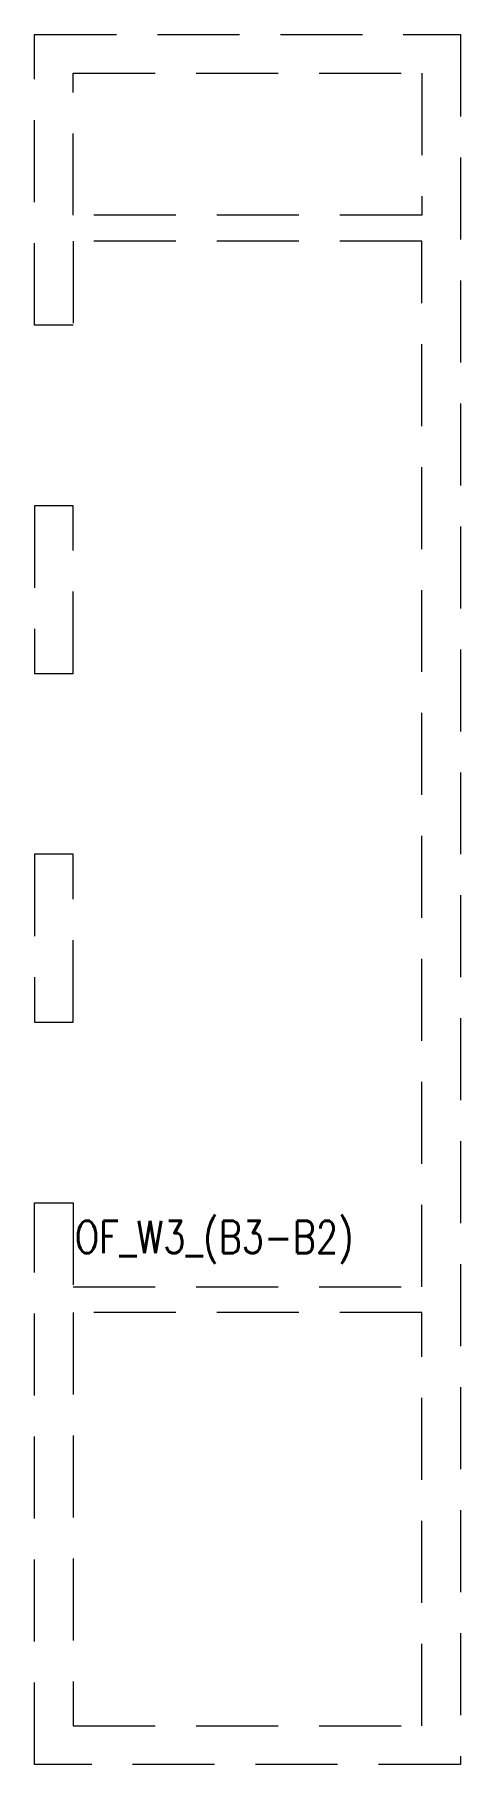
# Model space of a CAD drawing. Header units: millimetres. Extents: x 83700 to 87000, y 51300 to 64700.
import ezdxf

# ---------------------------------------------------------------- set-up
doc = ezdxf.new("R2010")
doc.units = ezdxf.units.MM
doc.linetypes.add('HIDDEN2', pattern=[4.7625, 3.175, -1.5875])
doc.layers.get('Defpoints').update_dxf_attribs({"color": 151, "lineweight": 9})
doc.layers.add('NDC_S_HIDDEN', color=8, linetype='HIDDEN2', lineweight=13)
doc.styles.add('NDC_BAR 2', font='romans.shx', dxfattribs={"width": 0.8})

msp = doc.modelspace()

# ---------------------------------------------------------------- linework, layer by layer
at = {"layer": 'NDC_S_HIDDEN', "color": 4, "ltscale": 200}
for points in [[(83700, 55650), (84000, 55650), (84000, 55000), (86700, 55000), (86700, 63100), (84000, 63100), (84000, 62450), (83700, 62450), (83700, 64700), (87000, 64700), (87000, 51300), (83700, 51300)], [(84000, 64400), (86700, 64400), (86700, 63300), (84000, 63300)], [(83700, 61050), (83700, 59750), (84000, 59750), (84000, 61050)], [(83700, 58350), (83700, 57050), (84000, 57050), (84000, 58350)], [(86700, 54800), (84000, 54800), (84000, 51600), (86700, 51600)]]:
    msp.add_lwpolyline(points, close=True, dxfattribs=at)

# ---------------------------------------------------------------- texts
at = {"layer": 'Defpoints', "style": 'NDC_BAR 2', "width": 0.8}
msp.add_text('OF_W3_(B3-B2)', height=250, dxfattribs=at).set_placement((84012, 55261))

doc.saveas('drawing.dxf')
